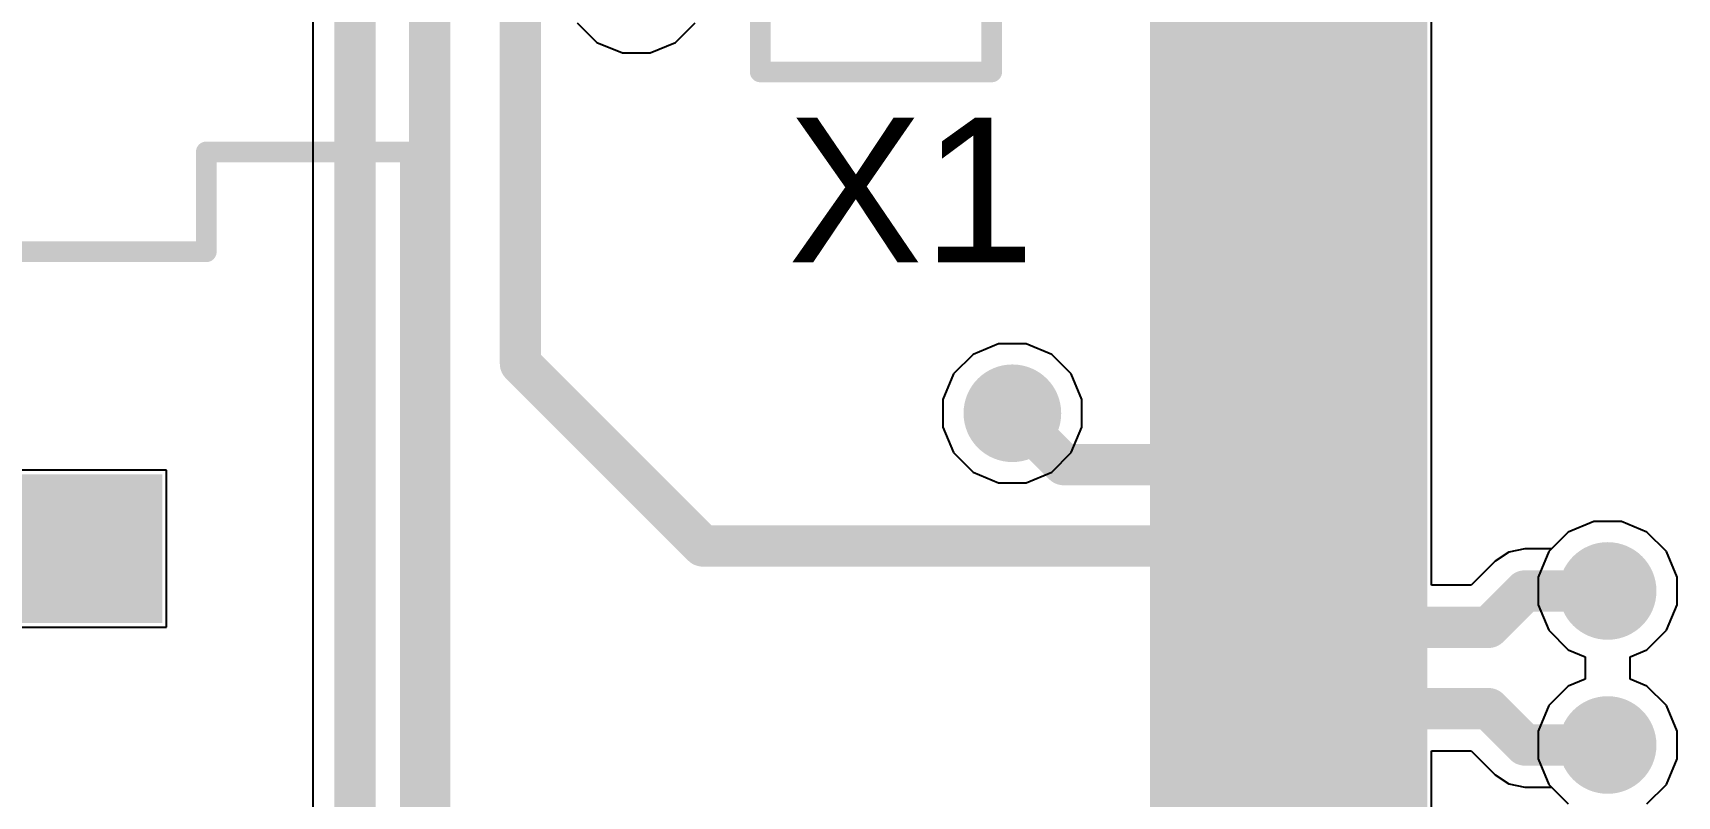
# Model space of a CAD drawing. Header units: millimetres. Extents: x -0.2 to 45, y 0 to 49.7.
# Drawn here: x 5.06 to 15.16, y 20.79 to 25.48 of the extents above; entities that cross this region are included whole.
import ezdxf

# ---------------------------------------------------------------- set-up
doc = ezdxf.new("R2010")
doc.units = ezdxf.units.MM
for name, color, linetype in [('BottomLayer', 5, 'Continuous'), ('TopLayer', 1, 'Continuous'), ('TopOverlay', 2, 'Continuous'), ('TopPaste', 8, 'Continuous'), ('TopSolder', 216, 'Continuous'), ('ViaHoleLayer', 16, 'Continuous')]:
    doc.layers.add(name, color=color, linetype=linetype)
doc.styles.add('Arial', font='', dxfattribs={"height": 0.2})
doc.styles.get('Arial').set_extended_font_data('Arial')

# ---------------------------------------------------------------- blocks, each defined once
blk = doc.blocks.new('SFW5R_1STE1LF_25')
at = {"layer": 'TopLayer'}
for points in [[(-2.30480108, 2.0574), (-1.69520108, 2.0574), (-1.69520108, 0.0508), (-2.30480108, 0.0508)], [(-1.30480054, 2.0574), (-0.69520054, 2.0574), (-0.69520054, 0.0508), (-1.30480054, 0.0508)], [(-0.3048, 2.0574), (0.3048, 2.0574), (0.3048, 0.0508), (-0.3048, 0.0508)], [(0.69520054, 2.0574), (1.30480054, 2.0574), (1.30480054, 0.0508), (0.69520054, 0.0508)], [(1.69520108, 2.0574), (2.30480108, 2.0574), (2.30480108, 0.0508), (1.69520108, 0.0508)], [(-2.6416, -3.1496), (-3.3528, -3.1496), (-3.3528, 1.0414), (-2.6416, 1.0414)], [(3.3528, -3.1496), (2.6416, -3.1496), (2.6416, 1.0414), (3.3528, 1.0414)]]:
    blk.add_hatch(color=1, dxfattribs=at).paths.add_polyline_path(points)
at = {"layer": 'TopPaste'}
for points in [[(-2.30480108, 2.0574), (-1.69520108, 2.0574), (-1.69520108, 0.0508), (-2.30480108, 0.0508)], [(-1.30480054, 2.0574), (-0.69520054, 2.0574), (-0.69520054, 0.0508), (-1.30480054, 0.0508)], [(-0.3048, 2.0574), (0.3048, 2.0574), (0.3048, 0.0508), (-0.3048, 0.0508)], [(0.69520054, 2.0574), (1.30480054, 2.0574), (1.30480054, 0.0508), (0.69520054, 0.0508)], [(1.69520108, 2.0574), (2.30480108, 2.0574), (2.30480108, 0.0508), (1.69520108, 0.0508)], [(-2.6416, -3.1496), (-3.3528, -3.1496), (-3.3528, 1.0414), (-2.6416, 1.0414)], [(3.3528, -3.1496), (2.6416, -3.1496), (2.6416, 1.0414), (3.3528, 1.0414)]]:
    blk.add_hatch(color=8, dxfattribs=at).paths.add_polyline_path(points)
at = {"layer": 'TopSolder'}
for points in [[(-2.40640108, 2.159), (-1.59360108, 2.159), (-1.59360108, -0.0508), (-2.40640108, -0.0508)], [(-1.40640054, 2.159), (-0.59360054, 2.159), (-0.59360054, -0.0508), (-1.40640054, -0.0508)], [(-0.4064, 2.159), (0.4064, 2.159), (0.4064, -0.0508), (-0.4064, -0.0508)], [(0.59360054, 2.159), (1.40640054, 2.159), (1.40640054, -0.0508), (0.59360054, -0.0508)], [(1.59360108, 2.159), (2.40640108, 2.159), (2.40640108, -0.0508), (1.59360108, -0.0508)], [(-2.54, -3.2512), (-3.4544, -3.2512), (-3.4544, 1.143), (-2.54, 1.143)], [(3.4544, -3.2512), (2.54, -3.2512), (2.54, 1.143), (3.4544, 1.143)]]:
    blk.add_hatch(color=216, dxfattribs=at).paths.add_polyline_path(points)
at = {"layer": 'TopOverlay', "const_width": 0.127}
for points in [[(-2.6289, 1.5875), (-2.6289, 1.3335)], [(-2.6289, 1.5875), (-2.5019, 1.4605)], [(-2.5019, 1.4605), (-2.6289, 1.3335)], [(-4.834473439999999, 0.8763000000000001), (-4.834473439999999, -3.52212656)], [(-4.834473439999999, 0.8763000000000001), (-3.6293933, 0.8763000000000001)], [(3.6166933, 0.8763000000000001), (4.821773439999999, 0.8763000000000001)], [(4.821773439999999, 0.8763000000000001), (4.821773439999999, -3.52212656)], [(-5.4483, -3.52212656), (-5.4483, -4.7752)], [(-5.4483, -3.52212656), (-4.834473439999999, -3.52212656)], [(4.821773439999999, -3.52212656), (5.4356, -3.52212656)], [(5.4356, -3.52212656), (5.4356, -4.7752)], [(-5.4483, -4.7752), (5.4356, -4.7752)]]:
    blk.add_lwpolyline(points, dxfattribs=at)
at = {"layer": 'TopOverlay', "const_width": 0.0635}
for points in [[(-2.66065, 1.5875, 1), (-2.59715, 1.5875, 1)], [(-2.66065, 1.5875, 1), (-2.59715, 1.5875, 1)], [(-2.53365, 1.4605, 1), (-2.47015, 1.4605, 1)], [(-2.53365, 1.4605, 1), (-2.47015, 1.4605, 1)], [(-2.66065, 1.3335, 1), (-2.59715, 1.3335, 1)], [(-2.66065, 1.3335, 1), (-2.59715, 1.3335, 1)], [(-4.86622344, 0.8763000000000001, 1), (-4.802723439999999, 0.8763000000000001, 1)], [(-4.86622344, 0.8763000000000001, 1), (-4.802723439999999, 0.8763000000000001, 1)], [(-3.6611433, 0.8763000000000001, 1), (-3.5976433, 0.8763000000000001, 1)], [(3.5849433, 0.8763000000000001, 1), (3.6484433, 0.8763000000000001, 1)], [(4.79002344, 0.8763000000000001, 1), (4.853523439999999, 0.8763000000000001, 1)], [(4.79002344, 0.8763000000000001, 1), (4.853523439999999, 0.8763000000000001, 1)], [(-5.480049999999999, -3.52212656, 1), (-5.41655, -3.52212656, 1)], [(-5.480049999999999, -3.52212656, 1), (-5.41655, -3.52212656, 1)], [(-4.86622344, -3.52212656, 1), (-4.802723439999999, -3.52212656, 1)], [(-4.86622344, -3.52212656, 1), (-4.802723439999999, -3.52212656, 1)], [(4.79002344, -3.52212656, 1), (4.853523439999999, -3.52212656, 1)], [(4.79002344, -3.52212656, 1), (4.853523439999999, -3.52212656, 1)], [(5.403849999999999, -3.52212656, 1), (5.46735, -3.52212656, 1)], [(5.403849999999999, -3.52212656, 1), (5.46735, -3.52212656, 1)], [(-5.480049999999999, -4.7752, 1), (-5.41655, -4.7752, 1)], [(-5.480049999999999, -4.7752, 1), (-5.41655, -4.7752, 1)], [(5.403849999999999, -4.7752, 1), (5.46735, -4.7752, 1)], [(5.403849999999999, -4.7752, 1), (5.46735, -4.7752, 1)]]:
    blk.add_lwpolyline(points, format="xyb", close=True, dxfattribs=at)
blk = doc.blocks.new('SMD3213_3P_47')
at = {"layer": 'TopLayer'}
for points in [[(-1.10000034, 0.7999996699999999), (-0.8000009399999999, 0.7999996699999999), (-0.8000009399999999, -0.7999996699999999), (-1.10000034, -0.7999996699999999)], [(-0.1499997, 0.7999996699999999), (0.1499997, 0.7999996699999999), (0.1499997, -0.7999996699999999), (-0.1499997, -0.7999996699999999)], [(0.8000009399999999, 0.7999996699999999), (1.10000034, 0.7999996699999999), (1.10000034, -0.7999996699999999), (0.8000009399999999, -0.7999996699999999)]]:
    blk.add_hatch(color=1, dxfattribs=at).paths.add_polyline_path(points)
at = {"layer": 'TopPaste'}
for points in [[(-1.10000034, 0.7999996699999999), (-0.8000009399999999, 0.7999996699999999), (-0.8000009399999999, -0.7999996699999999), (-1.10000034, -0.7999996699999999)], [(-0.1499997, 0.7999996699999999), (0.1499997, 0.7999996699999999), (0.1499997, -0.7999996699999999), (-0.1499997, -0.7999996699999999)], [(0.8000009399999999, 0.7999996699999999), (1.10000034, 0.7999996699999999), (1.10000034, -0.7999996699999999), (0.8000009399999999, -0.7999996699999999)]]:
    blk.add_hatch(color=8, dxfattribs=at).paths.add_polyline_path(points)
at = {"layer": 'TopSolder'}
for points in [[(-1.20160034, 0.90159967), (-0.69840094, 0.90159967), (-0.69840094, -0.90159967), (-1.20160034, -0.90159967)], [(-0.2515997, 0.90159967), (0.2515997, 0.90159967), (0.2515997, -0.90159967), (-0.2515997, -0.90159967)], [(0.69840094, 0.90159967), (1.20160034, 0.90159967), (1.20160034, -0.90159967), (0.69840094, -0.90159967)]]:
    blk.add_hatch(color=216, dxfattribs=at).paths.add_polyline_path(points)
at = {"layer": 'TopOverlay', "const_width": 0.127}
for points in [[(-0.8382, 1.0922), (-1.0922, 1.0922)], [(-0.9652, 0.9652), (-1.0922, 1.0922)], [(-0.9652, 0.9652), (-0.8382, 1.0922)], [(-1.2954, 0.7111999999999999), (-1.651, 0.7111999999999999)], [(-1.651, -0.7111999999999999), (-1.651, 0.7111999999999999)], [(1.651, 0.7111999999999999), (1.2954, 0.7111999999999999)], [(1.651, -0.7111999999999999), (1.651, 0.7111999999999999)], [(-1.2954, -0.7111999999999999), (-1.651, -0.7111999999999999)], [(1.651, -0.7111999999999999), (1.2954, -0.7111999999999999)]]:
    blk.add_lwpolyline(points, dxfattribs=at)
at = {"layer": 'TopOverlay', "const_width": 0.0635}
for points in [[(-1.12395, 1.0922, 1), (-1.06045, 1.0922, 1)], [(-1.12395, 1.0922, 1), (-1.06045, 1.0922, 1)], [(-0.86995, 1.0922, 1), (-0.80645, 1.0922, 1)], [(-0.86995, 1.0922, 1), (-0.80645, 1.0922, 1)], [(-0.99695, 0.9652, 1), (-0.9334499999999999, 0.9652, 1)], [(-0.99695, 0.9652, 1), (-0.9334499999999999, 0.9652, 1)], [(-1.68275, 0.7111999999999999, 1), (-1.61925, 0.7111999999999999, 1)], [(-1.68275, 0.7111999999999999, 1), (-1.61925, 0.7111999999999999, 1)], [(-1.32715, 0.7111999999999999, 1), (-1.26365, 0.7111999999999999, 1)], [(1.26365, 0.7111999999999999, 1), (1.32715, 0.7111999999999999, 1)], [(1.61925, 0.7111999999999999, 1), (1.68275, 0.7111999999999999, 1)], [(1.61925, 0.7111999999999999, 1), (1.68275, 0.7111999999999999, 1)], [(-1.68275, -0.7111999999999999, 1), (-1.61925, -0.7111999999999999, 1)], [(-1.68275, -0.7111999999999999, 1), (-1.61925, -0.7111999999999999, 1)], [(-1.32715, -0.7111999999999999, 1), (-1.26365, -0.7111999999999999, 1)], [(1.26365, -0.7111999999999999, 1), (1.32715, -0.7111999999999999, 1)], [(1.61925, -0.7111999999999999, 1), (1.68275, -0.7111999999999999, 1)], [(1.61925, -0.7111999999999999, 1), (1.68275, -0.7111999999999999, 1)]]:
    blk.add_lwpolyline(points, format="xyb", close=True, dxfattribs=at)
blk = doc.blocks.new('TQFP_100_14_14__51')
at = {"layer": 'TopLayer'}
for points in [[(-0.1499996999999999, -8.449997069999998), (-0.1499997000000001, -6.94999753), (0.1499996999999999, -6.94999753), (0.1499997000000001, -8.449997069999998)], [(0.3499993000000001, -8.449997069999998), (0.3499992999999998, -6.94999753), (0.6499986999999998, -6.94999753), (0.6499987000000002, -8.449997069999998)], [(0.8500008400000001, -8.449997069999998), (0.8500008399999999, -6.94999753), (1.15000024, -6.94999753), (1.15000024, -8.449997069999998)], [(1.34999984, -8.449997069999998), (1.34999984, -6.94999753), (1.64999924, -6.94999753), (1.64999924, -8.449997069999998)], [(1.84999884, -8.449997069999998), (1.84999884, -6.94999753), (2.14999824, -6.94999753), (2.14999824, -8.449997069999998)], [(2.35000038, -8.449997069999998), (2.35000038, -6.94999753), (2.64999978, -6.94999753), (2.64999978, -8.449997069999998)], [(2.84999938, -8.449997069999998), (2.84999938, -6.94999753), (3.14999878, -6.94999753), (3.14999878, -8.449997069999998)], [(3.35000092, -8.449997069999998), (3.35000092, -6.94999753), (3.65000032, -6.94999753), (3.65000032, -8.449997069999998)], [(3.84999992, -8.449997069999998), (3.84999992, -6.94999753), (4.14999932, -6.94999753), (4.14999932, -8.449997069999998)], [(4.349998919999999, -8.449997069999998), (4.349998919999999, -6.94999753), (4.64999832, -6.94999753), (4.64999832, -8.449997069999998)]]:
    blk.add_hatch(color=1, dxfattribs=at).paths.add_polyline_path(points)
at = {"layer": 'TopPaste'}
for points in [[(-0.1499996999999999, -8.449997069999998), (-0.1499997000000001, -6.94999753), (0.1499996999999999, -6.94999753), (0.1499997000000001, -8.449997069999998)], [(0.3499993000000001, -8.449997069999998), (0.3499992999999998, -6.94999753), (0.6499986999999998, -6.94999753), (0.6499987000000002, -8.449997069999998)], [(0.8500008400000001, -8.449997069999998), (0.8500008399999999, -6.94999753), (1.15000024, -6.94999753), (1.15000024, -8.449997069999998)], [(1.34999984, -8.449997069999998), (1.34999984, -6.94999753), (1.64999924, -6.94999753), (1.64999924, -8.449997069999998)], [(1.84999884, -8.449997069999998), (1.84999884, -6.94999753), (2.14999824, -6.94999753), (2.14999824, -8.449997069999998)], [(2.35000038, -8.449997069999998), (2.35000038, -6.94999753), (2.64999978, -6.94999753), (2.64999978, -8.449997069999998)], [(2.84999938, -8.449997069999998), (2.84999938, -6.94999753), (3.14999878, -6.94999753), (3.14999878, -8.449997069999998)], [(3.35000092, -8.449997069999998), (3.35000092, -6.94999753), (3.65000032, -6.94999753), (3.65000032, -8.449997069999998)], [(3.84999992, -8.449997069999998), (3.84999992, -6.94999753), (4.14999932, -6.94999753), (4.14999932, -8.449997069999998)], [(4.349998919999999, -8.449997069999998), (4.349998919999999, -6.94999753), (4.64999832, -6.94999753), (4.64999832, -8.449997069999998)]]:
    blk.add_hatch(color=8, dxfattribs=at).paths.add_polyline_path(points)
at = {"layer": 'TopSolder'}
for points in [[(-0.2515996999999998, -8.55159707), (-0.2515997000000001, -6.84839753), (0.2515996999999998, -6.84839753), (0.2515997000000001, -8.55159707)], [(0.2483993000000001, -8.55159707), (0.2483992999999999, -6.84839753), (0.7515986999999998, -6.84839753), (0.7515987000000001, -8.55159707)], [(0.7484008400000002, -8.55159707), (0.7484008399999998, -6.84839753), (1.25160024, -6.84839753), (1.25160024, -8.55159707)], [(1.24839984, -8.55159707), (1.24839984, -6.84839753), (1.75159924, -6.84839753), (1.75159924, -8.55159707)], [(1.74839884, -8.55159707), (1.74839884, -6.84839753), (2.25159824, -6.84839753), (2.25159824, -8.55159707)], [(2.24840038, -8.55159707), (2.24840038, -6.84839753), (2.75159978, -6.84839753), (2.75159978, -8.55159707)], [(2.74839938, -8.55159707), (2.74839938, -6.84839753), (3.25159878, -6.84839753), (3.25159878, -8.55159707)], [(3.24840092, -8.55159707), (3.24840092, -6.84839753), (3.75160032, -6.84839753), (3.75160032, -8.55159707)], [(3.74839992, -8.55159707), (3.74839992, -6.84839753), (4.25159932, -6.84839753), (4.25159932, -8.55159707)], [(4.24839892, -8.55159707), (4.24839892, -6.84839753), (4.75159832, -6.84839753), (4.75159832, -8.55159707)]]:
    blk.add_hatch(color=216, dxfattribs=at).paths.add_polyline_path(points)

msp = doc.modelspace()

# ---------------------------------------------------------------- hatches: boundary and pattern name
at = {"layer": 'BottomLayer'}
h = msp.add_hatch(color=5, dxfattribs=at)
edge = h.paths.add_edge_path()
edge.add_arc((11.07441524, 23.1394), 0.2999994, 0, 360)
h = msp.add_hatch(color=5, dxfattribs=at)
edge = h.paths.add_edge_path()
edge.add_arc((14.73201524, 22.0472), 0.2999994, 0, 360)
h = msp.add_hatch(color=5, dxfattribs=at)
edge = h.paths.add_edge_path()
edge.add_arc((14.73201524, 21.10039976), 0.2999994, 0, 360)
at = {"layer": 'TopLayer'}
h = msp.add_hatch(color=1, dxfattribs=at)
edge = h.paths.add_edge_path()
edge.add_arc((11.07441524, 23.1394), 0.2999994, 0, 360)
h = msp.add_hatch(color=1, dxfattribs=at)
edge = h.paths.add_edge_path()
edge.add_arc((14.73201524, 22.0472), 0.2999994, 0, 360)
h = msp.add_hatch(color=1, dxfattribs=at)
edge = h.paths.add_edge_path()
edge.add_arc((14.73201524, 21.10039976), 0.2999994, 0, 360)
at = {"layer": 'ViaHoleLayer'}
h = msp.add_hatch(color=16, dxfattribs=at)
edge = h.paths.add_edge_path()
edge.add_arc((11.07441524, 23.1394), 0.1499997, 0, 360)
h = msp.add_hatch(color=16, dxfattribs=at)
edge = h.paths.add_edge_path()
edge.add_arc((14.73201524, 22.0472), 0.1499997, 0, 360)
h = msp.add_hatch(color=16, dxfattribs=at)
edge = h.paths.add_edge_path()
edge.add_arc((14.73201524, 21.10039976), 0.1499997, 0, 360)

# ---------------------------------------------------------------- linework, layer by layer
at = {"layer": 'BottomLayer'}
for p, q in [((8.4010246, 25.53912596), (8.521141199999999, 25.41900936)), ((9.004889279999999, 25.41900936), (9.12500588, 25.53912596)), ((8.521141199999999, 25.41900936), (8.678080179999998, 25.3540006)), ((8.847950299999999, 25.3540006), (9.004889279999999, 25.41900936)), ((8.678080179999998, 25.3540006), (8.847950299999999, 25.3540006)), ((10.98948018, 23.5663994), (10.8325412, 23.50139064)), ((11.1593503, 23.5663994), (10.98948018, 23.5663994)), ((11.31628928, 23.50139064), (11.1593503, 23.5663994)), ((10.8325412, 23.50139064), (10.7124246, 23.38127404)), ((11.43640588, 23.38127404), (11.31628928, 23.50139064)), ((10.7124246, 23.38127404), (10.64741584, 23.22433506)), ((11.50141464, 23.22433506), (11.43640588, 23.38127404)), ((10.64741584, 23.22433506), (10.64741584, 23.05446494)), ((11.50141464, 23.05446494), (11.50141464, 23.22433506)), ((10.64741584, 23.05446494), (10.7124246, 22.89752596)), ((11.43640588, 22.89752596), (11.50141464, 23.05446494)), ((10.7124246, 22.89752596), (10.8325412, 22.77740936)), ((11.31628928, 22.77740936), (11.43640588, 22.89752596)), ((10.8325412, 22.77740936), (10.98948018, 22.7124006)), ((11.1593503, 22.7124006), (11.31628928, 22.77740936)), ((10.98948018, 22.7124006), (11.1593503, 22.7124006)), ((14.64708018, 22.4741994), (14.4901412, 22.40919064)), ((14.8169503, 22.4741994), (14.64708018, 22.4741994)), ((14.97388928, 22.40919064), (14.8169503, 22.4741994)), ((14.4901412, 22.40919064), (14.3700246, 22.28907404)), ((15.09400588, 22.28907404), (14.97388928, 22.40919064)), ((14.3700246, 22.28907404), (14.30501584, 22.13213506)), ((15.15901464, 22.13213506), (15.09400588, 22.28907404)), ((14.30501584, 22.13213506), (14.30501584, 21.96226494)), ((15.15901464, 21.96226494), (15.15901464, 22.13213506)), ((14.30501584, 21.96226494), (14.3700246, 21.80532596)), ((15.09400588, 21.80532596), (15.15901464, 21.96226494)), ((14.3700246, 21.80532596), (14.4901412, 21.68520936)), ((14.97388928, 21.68520936), (15.09400588, 21.80532596)), ((14.4901412, 21.68520936), (14.59316868, 21.64253228)), ((14.59316868, 21.64253228), (14.59316868, 21.50506748)), ((14.8708618, 21.64253228), (14.97388928, 21.68520936)), ((14.8708618, 21.50506748), (14.8708618, 21.64253228)), ((14.4901412, 21.4623904), (14.3700246, 21.3422738)), ((14.59316868, 21.50506748), (14.4901412, 21.4623904)), ((14.97388928, 21.4623904), (14.8708618, 21.50506748)), ((15.09400588, 21.3422738), (14.97388928, 21.4623904)), ((14.3700246, 21.3422738), (14.30501584, 21.18533482)), ((15.15901464, 21.18533482), (15.09400588, 21.3422738)), ((14.30501584, 21.18533482), (14.30501584, 21.0154647)), ((15.15901464, 21.0154647), (15.15901464, 21.18533482)), ((14.30501584, 21.0154647), (14.3700246, 20.85852572)), ((15.09400588, 20.85852572), (15.15901464, 21.0154647)), ((14.3700246, 20.85852572), (14.4901412, 20.73840912)), ((14.97388928, 20.73840912), (15.09400588, 20.85852572))]:
    msp.add_line(p, q, dxfattribs=at)
at = {"layer": 'TopLayer'}
for p, q in [((6.77683938, 28.56932818), (6.77683938, 20.3454)), ((13.64941644, 25.0468003), (13.64941644, 26.04680084)), ((13.64941644, 24.04679976), (13.64941644, 25.0468003)), ((13.64941644, 23.04680176), (13.64941644, 24.04679976)), ((13.64941644, 22.08277524), (13.64941644, 23.04680176)), ((5.875782, 22.789896), (1.430782, 22.789896)), ((5.875782, 21.824696), (5.875782, 22.789896)), ((14.64708018, 22.4741994), (14.4901412, 22.40919064)), ((14.8169503, 22.4741994), (14.64708018, 22.4741994)), ((14.97388928, 22.40919064), (14.8169503, 22.4741994)), ((14.4901412, 22.40919064), (14.38712642, 22.30617586)), ((15.09400588, 22.28907404), (14.97388928, 22.40919064)), ((14.0408914, 22.23032384), (13.8933428, 22.08277524)), ((14.12490952, 22.28646292), (14.0408914, 22.23032384)), ((14.22401524, 22.30617586), (14.12490952, 22.28646292)), ((14.38712642, 22.30617586), (14.22401524, 22.30617586)), ((15.15901464, 22.13213506), (15.09400588, 22.28907404)), ((15.15901464, 21.96226494), (15.15901464, 22.13213506)), ((13.8933428, 22.08277524), (13.64941644, 22.08277524)), ((15.09400588, 21.80532596), (15.15901464, 21.96226494)), ((1.430782, 21.824696), (5.875782, 21.824696)), ((14.97388928, 21.68520936), (15.09400588, 21.80532596)), ((14.8708618, 21.64253228), (14.97388928, 21.68520936)), ((14.8708618, 21.50506748), (14.8708618, 21.64253228)), ((14.97388928, 21.4623904), (14.8708618, 21.50506748)), ((15.09400588, 21.3422738), (14.97388928, 21.4623904)), ((15.15901464, 21.18533482), (15.09400588, 21.3422738)), ((15.15901464, 21.0154647), (15.15901464, 21.18533482)), ((13.64941644, 20.04680268), (13.64941644, 21.06482452)), ((13.64941644, 21.06482452), (13.8933428, 21.06482452)), ((13.8933428, 21.06482452), (14.0408914, 20.91727592)), ((15.09400588, 20.85852572), (15.15901464, 21.0154647)), ((14.0408914, 20.91727592), (14.12490952, 20.86113684)), ((14.12490952, 20.86113684), (14.22401524, 20.8414239)), ((14.22401524, 20.8414239), (14.38712642, 20.8414239)), ((14.38712642, 20.8414239), (14.4901412, 20.73840912)), ((14.97388928, 20.73840912), (15.09400588, 20.85852572))]:
    msp.add_line(p, q, dxfattribs=at)
at = {"layer": 'TopLayer', "const_width": 0.254}
for points in [[(8.05181524, 23.44420254), (8.05181524, 31.87698476)], [(7.493015239999999, 20.5994), (7.493015239999999, 29.593032)], [(7.035815239999999, 20.3454), (7.035815239999999, 28.6766)], [(8.05181524, 23.44420254), (9.172216859999999, 22.32380092)], [(11.07441524, 23.1394), (11.39001532, 22.82379992)], [(11.39001532, 22.82379992), (12.77241794, 22.82379992)], [(9.172216859999999, 22.32380092), (12.77241794, 22.32380092)], [(14.00061462, 21.82379938), (14.22401524, 22.0472)], [(14.22401524, 22.0472), (14.73201524, 22.0472)], [(12.77241794, 21.82379938), (14.00061462, 21.82379938)], [(12.77241794, 21.32380038), (14.00061462, 21.32380038)], [(14.00061462, 21.32380038), (14.22401524, 21.10039976)], [(14.22401524, 21.10039976), (14.73201524, 21.10039976)]]:
    msp.add_lwpolyline(points, dxfattribs=at)
at = {"layer": 'TopLayer', "const_width": 0.127}
for points in [[(7.98831524, 23.44420254, 1), (8.11531524, 23.44420254, 1)], [(7.98831524, 23.44420254, 1), (8.11531524, 23.44420254, 1)], [(11.01091524, 23.1394, 1), (11.13791524, 23.1394, 1)], [(11.32651532, 22.82379992, 1), (11.45351532, 22.82379992, 1)], [(11.32651532, 22.82379992, 1), (11.45351532, 22.82379992, 1)], [(12.70891794, 22.82379992, 1), (12.83591794, 22.82379992, 1)], [(9.10871686, 22.32380092, 1), (9.23571686, 22.32380092, 1)], [(9.10871686, 22.32380092, 1), (9.23571686, 22.32380092, 1)], [(12.70891794, 22.32380092, 1), (12.83591794, 22.32380092, 1)], [(14.16051524, 22.0472, 1), (14.28751524, 22.0472, 1)], [(14.16051524, 22.0472, 1), (14.28751524, 22.0472, 1)], [(14.66851524, 22.0472, 1), (14.79551524, 22.0472, 1)], [(12.70891794, 21.82379938, 1), (12.83591794, 21.82379938, 1)], [(13.93711462, 21.82379938, 1), (14.06411462, 21.82379938, 1)], [(13.93711462, 21.82379938, 1), (14.06411462, 21.82379938, 1)], [(12.70891794, 21.32380038, 1), (12.83591794, 21.32380038, 1)], [(13.93711462, 21.32380038, 1), (14.06411462, 21.32380038, 1)], [(13.93711462, 21.32380038, 1), (14.06411462, 21.32380038, 1)], [(14.16051524, 21.10039976, 1), (14.28751524, 21.10039976, 1)], [(14.16051524, 21.10039976, 1), (14.28751524, 21.10039976, 1)], [(14.66851524, 21.10039976, 1), (14.79551524, 21.10039976, 1)]]:
    msp.add_lwpolyline(points, format="xyb", close=True, dxfattribs=at)

# ---------------------------------------------------------------- block references
for name, p, rotation in [('TQFP_100_14_14__51', (20.47241524, 25.3238), 270), ('SMD3213_3P_47', (10.23621524, 26.88839936), 270), ('SFW5R_1STE1LF_25', (2.599182, 19.310096), 90)]:
    msp.add_blockref(name, p, dxfattribs=dict(rotation=rotation))

# ---------------------------------------------------------------- texts
at = {"layer": 'TopOverlay', "style": 'Arial'}
msp.add_text('X1', height=0.889, dxfattribs=at).set_placement((9.694539919999999, 24.06664478))

doc.saveas('drawing.dxf')
